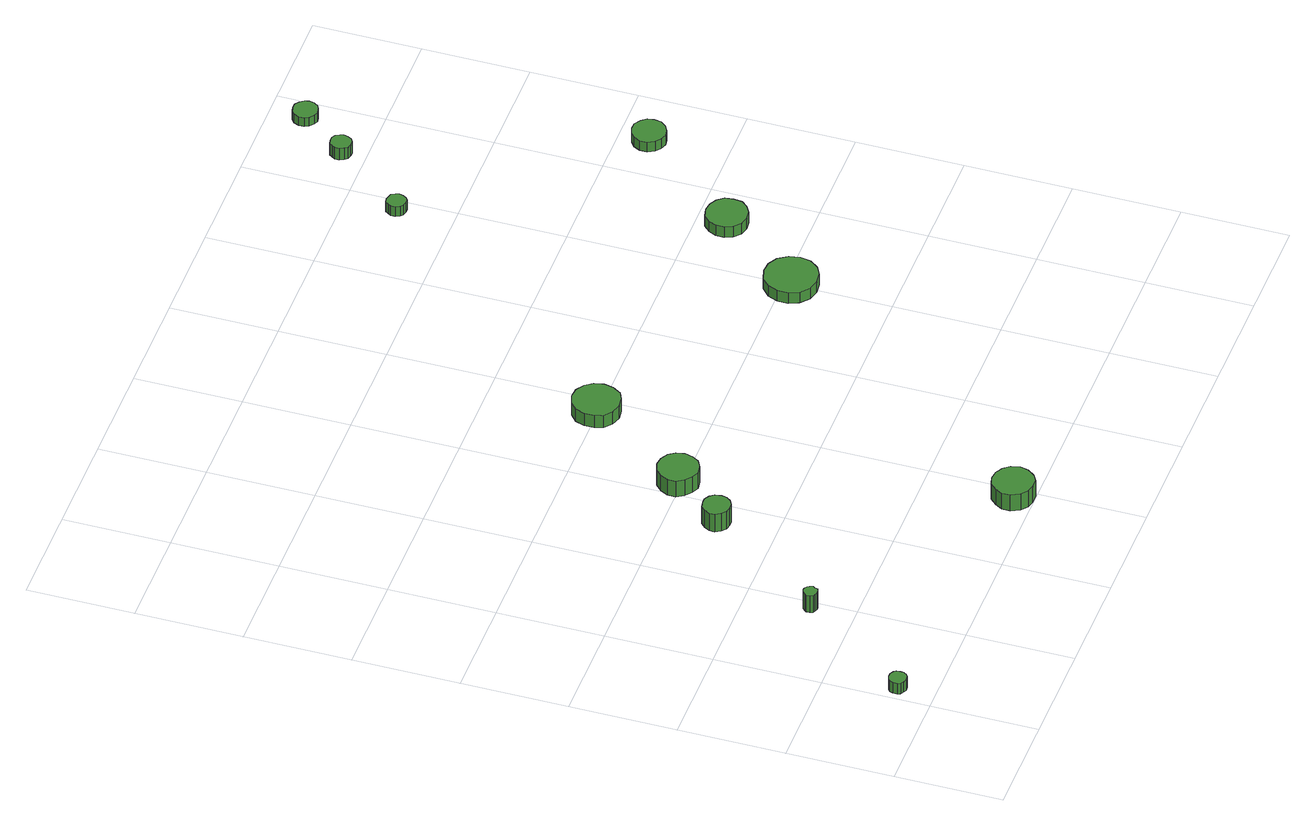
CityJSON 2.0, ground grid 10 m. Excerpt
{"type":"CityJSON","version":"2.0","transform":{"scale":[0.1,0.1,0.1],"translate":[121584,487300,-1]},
"CityObjects":{
"tree1":{"type":"SolitaryVegetationObject","attributes":{"function":"something"},"geometry":[{"type":"MultiSurface","lod":"1","boundaries":[[[0,1,2,3,4,5,6,7,8,9,10,11,12,13,14]],[[15,16,17,18,19,20,21,22,23,24,25,26,27,28,29]],[[0,29,28,1]],[[1,28,27,2]],[[2,27,26,3]],[[3,26,25,4]],[[4,25,24,5]],[[5,24,23,6]],[[6,23,22,7]],[[7,22,21,8]],[[8,21,20,9]],[[9,20,19,10]],[[10,19,18,11]],[[11,18,17,12]],[[12,17,16,13]],[[13,16,15,14]],[[14,15,29,0]]]}]},
"tree2":{"type":"SolitaryVegetationObject","attributes":{"function":"something"},"geometry":[{"type":"MultiSurface","lod":"1","boundaries":[[[30,31,32,33,34,35,36,37,38,39,40,41,42,43,44]],[[45,46,47,48,49,50,51,52,53,54,55,56,57,58,59]],[[30,59,58,31]],[[31,58,57,32]],[[32,57,56,33]],[[33,56,55,34]],[[34,55,54,35]],[[35,54,53,36]],[[36,53,52,37]],[[37,52,51,38]],[[38,51,50,39]],[[39,50,49,40]],[[40,49,48,41]],[[41,48,47,42]],[[42,47,46,43]],[[43,46,45,44]],[[44,45,59,30]]]}]},
"tree3":{"type":"SolitaryVegetationObject","attributes":{"function":"something"},"geometry":[{"type":"MultiSurface","lod":"1","boundaries":[[[60,61,62,63,64,65,66,67,68,69,70,71,72,73,74]],[[75,76,77,78,79,80,81,82,83,84,85,86,87,88,89]],[[60,89,88,61]],[[61,88,87,62]],[[62,87,86,63]],[[63,86,85,64]],[[64,85,84,65]],[[65,84,83,66]],[[66,83,82,67]],[[67,82,81,68]],[[68,81,80,69]],[[69,80,79,70]],[[70,79,78,71]],[[71,78,77,72]],[[72,77,76,73]],[[73,76,75,74]],[[74,75,89,60]]]}]},
"tree4":{"type":"SolitaryVegetationObject","attributes":{"function":"something"},"geometry":[{"type":"MultiSurface","lod":"1","boundaries":[[[90,91,92,93,94,95,96,97,98,99,100,101,102,103,104]],[[105,106,107,108,109,110,111,112,113,114,115,116,117,118,119]],[[90,119,118,91]],[[91,118,117,92]],[[92,117,116,93]],[[93,116,115,94]],[[94,115,114,95]],[[95,114,113,96]],[[96,113,112,97]],[[97,112,111,98]],[[98,111,110,99]],[[99,110,109,100]],[[100,109,108,101]],[[101,108,107,102]],[[102,107,106,103]],[[103,106,105,104]],[[104,105,119,90]]]}]},
"tree5":{"type":"SolitaryVegetationObject","attributes":{"function":"something"},"geometry":[{"type":"MultiSurface","lod":"1","boundaries":[[[120,121,122,123,124,125,126,127,128,129,130,131,132,133,134]],[[135,136,137,138,139,140,141,142,143,144,145,146,147,148,149]],[[120,149,148,121]],[[121,148,147,122]],[[122,147,146,123]],[[123,146,145,124]],[[124,145,144,125]],[[125,144,143,126]],[[126,143,142,127]],[[127,142,141,128]],[[128,141,140,129]],[[129,140,139,130]],[[130,139,138,131]],[[131,138,137,132]],[[132,137,136,133]],[[133,136,135,134]],[[134,135,149,120]]]}]},
"tree6":{"type":"SolitaryVegetationObject","attributes":{"function":"something"},"geometry":[{"type":"MultiSurface","lod":"1","boundaries":[[[150,151,152,153,154,155,156,157,158,159,160,161,162,163,164]],[[165,166,167,168,169,170,171,172,173,174,175,176,177,178,179]],[[150,179,178,151]],[[151,178,177,152]],[[152,177,176,153]],[[153,176,175,154]],[[154,175,174,155]],[[155,174,173,156]],[[156,173,172,157]],[[157,172,171,158]],[[158,171,170,159]],[[159,170,169,160]],[[160,169,168,161]],[[161,168,167,162]],[[162,167,166,163]],[[163,166,165,164]],[[164,165,179,150]]]}]},
"tree7":{"type":"SolitaryVegetationObject","attributes":{"function":"something"}},
"tree8":{"type":"SolitaryVegetationObject","attributes":{"function":"something"}},
"tree9":{"type":"SolitaryVegetationObject","attributes":{"function":"something"},"geometry":[{"type":"MultiSurface","lod":"1","boundaries":[[[180,181,182,183,184,185,186,187,188,189,190,191,192,193,194]],[[195,196,197,198,199,200,201,202,203,204,205,206,207,208,209]],[[180,209,208,181]],[[181,208,207,182]],[[182,207,206,183]],[[183,206,205,184]],[[184,205,204,185]],[[185,204,203,186]],[[186,203,202,187]],[[187,202,201,188]],[[188,201,200,189]],[[189,200,199,190]],[[190,199,198,191]],[[191,198,197,192]],[[192,197,196,193]],[[193,196,195,194]],[[194,195,209,180]]]}]},
"tree10":{"type":"SolitaryVegetationObject","attributes":{"function":"something"},"geometry":[{"type":"MultiSurface","lod":"1","boundaries":[[[210,211,212,213,214,215,216,217,218,219,220,221,222,223,224]],[[225,226,227,228,229,230,231,232,233,234,235,236,237,238,239]],[[210,239,238,211]],[[211,238,237,212]],[[212,237,236,213]],[[213,236,235,214]],[[214,235,234,215]],[[215,234,233,216]],[[216,233,232,217]],[[217,232,231,218]],[[218,231,230,219]],[[219,230,229,220]],[[220,229,228,221]],[[221,228,227,222]],[[222,227,226,223]],[[223,226,225,224]],[[224,225,239,210]]]}]},
"tree11":{"type":"SolitaryVegetationObject","attributes":{"function":"something"},"geometry":[{"type":"MultiSurface","lod":"1","boundaries":[[[240,241,242,243,244,245,246,247,248,249,250,251,252,253,254]],[[255,256,257,258,259,260,261,262,263,264,265,266,267,268,269]],[[240,269,268,241]],[[241,268,267,242]],[[242,267,266,243]],[[243,266,265,244]],[[244,265,264,245]],[[245,264,263,246]],[[246,263,262,247]],[[247,262,261,248]],[[248,261,260,249]],[[249,260,259,250]],[[250,259,258,251]],[[251,258,257,252]],[[252,257,256,253]],[[253,256,255,254]],[[254,255,269,240]]]}]},
"tree12":{"type":"SolitaryVegetationObject","attributes":{"function":"something"},"geometry":[{"type":"MultiSurface","lod":"1","boundaries":[[[270,271,272,273,274,275,276,277,278,279,280,281,282,283,284]],[[285,286,287,288,289,290,291,292,293,294,295,296,297,298,299]],[[270,299,298,271]],[[271,298,297,272]],[[272,297,296,273]],[[273,296,295,274]],[[274,295,294,275]],[[275,294,293,276]],[[276,293,292,277]],[[277,292,291,278]],[[278,291,290,279]],[[279,290,289,280]],[[280,289,288,281]],[[281,288,287,282]],[[282,287,286,283]],[[283,286,285,284]],[[284,285,299,270]]]}]},
"tree13":{"type":"SolitaryVegetationObject","attributes":{"function":"something"},"geometry":[{"type":"MultiSurface","lod":"1","boundaries":[[[300,301,302,303,304,305,306,307,308,309,310,311,312,313,314]],[[315,316,317,318,319,320,321,322,323,324,325,326,327,328,329]],[[300,329,328,301]],[[301,328,327,302]],[[302,327,326,303]],[[303,326,325,304]],[[304,325,324,305]],[[305,324,323,306]],[[306,323,322,307]],[[307,322,321,308]],[[308,321,320,309]],[[309,320,319,310]],[[310,319,318,311]],[[311,318,317,312]],[[312,317,316,313]],[[313,316,315,314]],[[314,315,329,300]]]}]},
"tree14":{"type":"SolitaryVegetationObject","attributes":{"function":"something"},"geometry":[{"type":"MultiSurface","lod":"1","boundaries":[[[330,331,332,333,334,335,336,337,338,339,340,341,342,343,344]],[[345,346,347,348,349,350,351,352,353,354,355,356,357,358,359]],[[330,359,358,331]],[[331,358,357,332]],[[332,357,356,333]],[[333,356,355,334]],[[334,355,354,335]],[[335,354,353,336]],[[336,353,352,337]],[[337,352,351,338]],[[338,351,350,339]],[[339,350,349,340]],[[340,349,348,341]],[[341,348,347,342]],[[342,347,346,343]],[[343,346,345,344]],[[344,345,359,330]]]}]}
},
"vertices":[
[23,35,18],[23,39,18],[21,41,18],[18,43,18],[14,43,18],[11,42,18],[8,40,18],[7,37,18],[7,33,18],[8,30,18],[11,28,18],[14,27,18],[18,27,18],[21,29,18],[23,32,18],[23,32,6],[21,29,6],[18,27,6],[14,27,6],[11,28,6],[8,30,6],[7,33,6],[7,37,6],[8,40,6],[11,42,6],[14,43,6],[18,43,6],[21,41,6],[23,39,6],[23,35,6],
[100,141,25],[99,144,25],[98,146,25],[95,148,25],[93,148,25],[90,147,25],[88,145,25],[87,143,25],[87,140,25],[88,137,25],[90,136,25],[93,135,25],[95,135,25],[98,136,25],[99,139,25],[99,139,6],[98,136,6],[95,135,6],[93,135,6],[90,136,6],[88,137,6],[87,140,6],[87,143,6],[88,145,6],[90,147,6],[93,148,6],[95,148,6],[98,146,6],[99,144,6],[100,141,6],
[190,255,26],[189,261,26],[186,265,26],[181,268,26],[176,268,26],[171,267,26],[167,263,26],[164,258,26],[164,253,26],[167,248,26],[171,244,26],[176,243,26],[181,243,26],[186,246,26],[189,250,26],[189,250,6],[186,246,6],[181,243,6],[176,243,6],[171,244,6],[167,248,6],[164,253,6],[164,258,6],[167,263,6],[171,267,6],[176,268,6],[181,268,6],[186,265,6],[189,261,6],[190,255,6],
[311,20,24],[309,28,24],[304,34,24],[297,38,24],[289,39,24],[282,37,24],[276,31,24],[272,24,24],[272,16,24],[276,8,24],[282,3,24],[289,1,24],[297,1,24],[304,5,24],[309,12,24],[309,12,6],[304,5,6],[297,1,6],[289,1,6],[282,3,6],[276,8,6],[272,16,6],[272,24,6],[276,31,6],[282,37,6],[289,39,6],[297,38,6],[304,34,6],[309,28,6],[311,20,6],
[236,304,24],[234,312,24],[230,318,24],[223,322,24],[215,323,24],[208,321,24],[202,315,24],[198,308,24],[198,300,24],[202,293,24],[208,288,24],[215,285,24],[223,286,24],[230,290,24],[234,296,24],[234,296,6],[230,290,6],[223,286,6],[215,285,6],[208,288,6],[202,293,6],[198,300,6],[198,308,6],[202,315,6],[208,321,6],[215,323,6],[223,322,6],[230,318,6],[234,312,6],[236,304,6],
[307,402,20],[305,411,20],[300,418,20],[292,423,20],[283,424,20],[274,421,20],[267,415,20],[264,406,20],[264,397,20],[267,389,20],[274,383,20],[283,380,20],[292,381,20],[300,385,20],[305,393,20],[305,393,6],[300,385,6],[292,381,6],[283,380,6],[274,383,6],[267,389,6],[264,397,6],[264,406,6],[267,415,6],[274,421,6],[283,424,6],[292,423,6],[300,418,6],[305,411,6],[307,402,6],
[525,293,18],[523,303,18],[517,312,18],[508,317,18],[498,318,18],[488,315,18],[480,308,18],[476,298,18],[476,288,18],[480,279,18],[488,272,18],[498,269,18],[508,270,18],[517,275,18],[523,283,18],[523,283,6],[517,275,6],[508,270,6],[498,269,6],[488,272,6],[480,279,6],[476,288,6],[476,298,6],[480,308,6],[488,315,6],[498,318,6],[508,317,6],[517,312,6],[523,303,6],[525,293,6],
[581,373,18],[580,381,18],[575,387,18],[568,391,18],[560,392,18],[552,390,18],[546,384,18],[543,377,18],[543,369,18],[546,362,18],[552,356,18],[560,354,18],[568,355,18],[575,359,18],[580,365,18],[580,365,6],[575,359,6],[568,355,6],[560,354,6],[552,356,6],[546,362,6],[543,369,6],[543,377,6],[546,384,6],[552,390,6],[560,392,6],[568,391,6],[575,387,6],[580,381,6],[581,373,6],
[496,653,18],[495,656,18],[493,660,18],[490,661,18],[486,662,18],[482,661,18],[480,658,18],[478,655,18],[478,651,18],[480,647,18],[482,645,18],[486,644,18],[490,644,18],[493,646,18],[495,649,18],[495,649,7],[493,646,7],[490,644,7],[486,644,7],[482,645,7],[480,647,7],[478,651,7],[478,655,7],[480,658,7],[482,661,7],[486,662,7],[490,661,7],[493,660,7],[495,656,7],[496,653,7],
[553,723,21],[552,726,21],[550,730,21],[546,732,21],[542,732,21],[538,731,21],[536,728,21],[534,725,21],[534,721,21],[536,717,21],[538,714,21],[542,713,21],[546,713,21],[550,715,21],[552,719,21],[552,719,8],[550,715,8],[546,713,8],[542,713,8],[538,714,8],[536,717,8],[534,721,8],[534,725,8],[536,728,8],[538,731,8],[542,732,8],[546,732,8],[550,730,8],[552,726,8],[553,723,8],
[662,473,17],[661,479,17],[657,484,17],[651,488,17],[645,488,17],[639,486,17],[634,482,17],[631,476,17],[631,469,17],[634,463,17],[639,459,17],[645,457,17],[651,458,17],[657,461,17],[661,466,17],[661,466,6],[657,461,6],[651,458,6],[645,457,6],[639,459,6],[634,463,6],[631,469,6],[631,476,6],[634,482,6],[639,486,6],[645,488,6],[651,488,6],[657,484,6],[661,479,6],[662,473,6],
[590,767,18],[589,771,18],[586,775,18],[582,778,18],[577,778,18],[573,777,18],[569,774,18],[567,769,18],[567,764,18],[569,760,18],[573,757,18],[577,755,18],[582,756,18],[586,758,18],[589,762,18],[589,762,8],[586,758,8],[582,756,8],[577,755,8],[573,757,8],[569,760,8],[567,764,8],[567,769,8],[569,774,8],[573,777,8],[577,778,8],[582,778,8],[586,775,8],[589,771,8],[590,767,8]
]}
